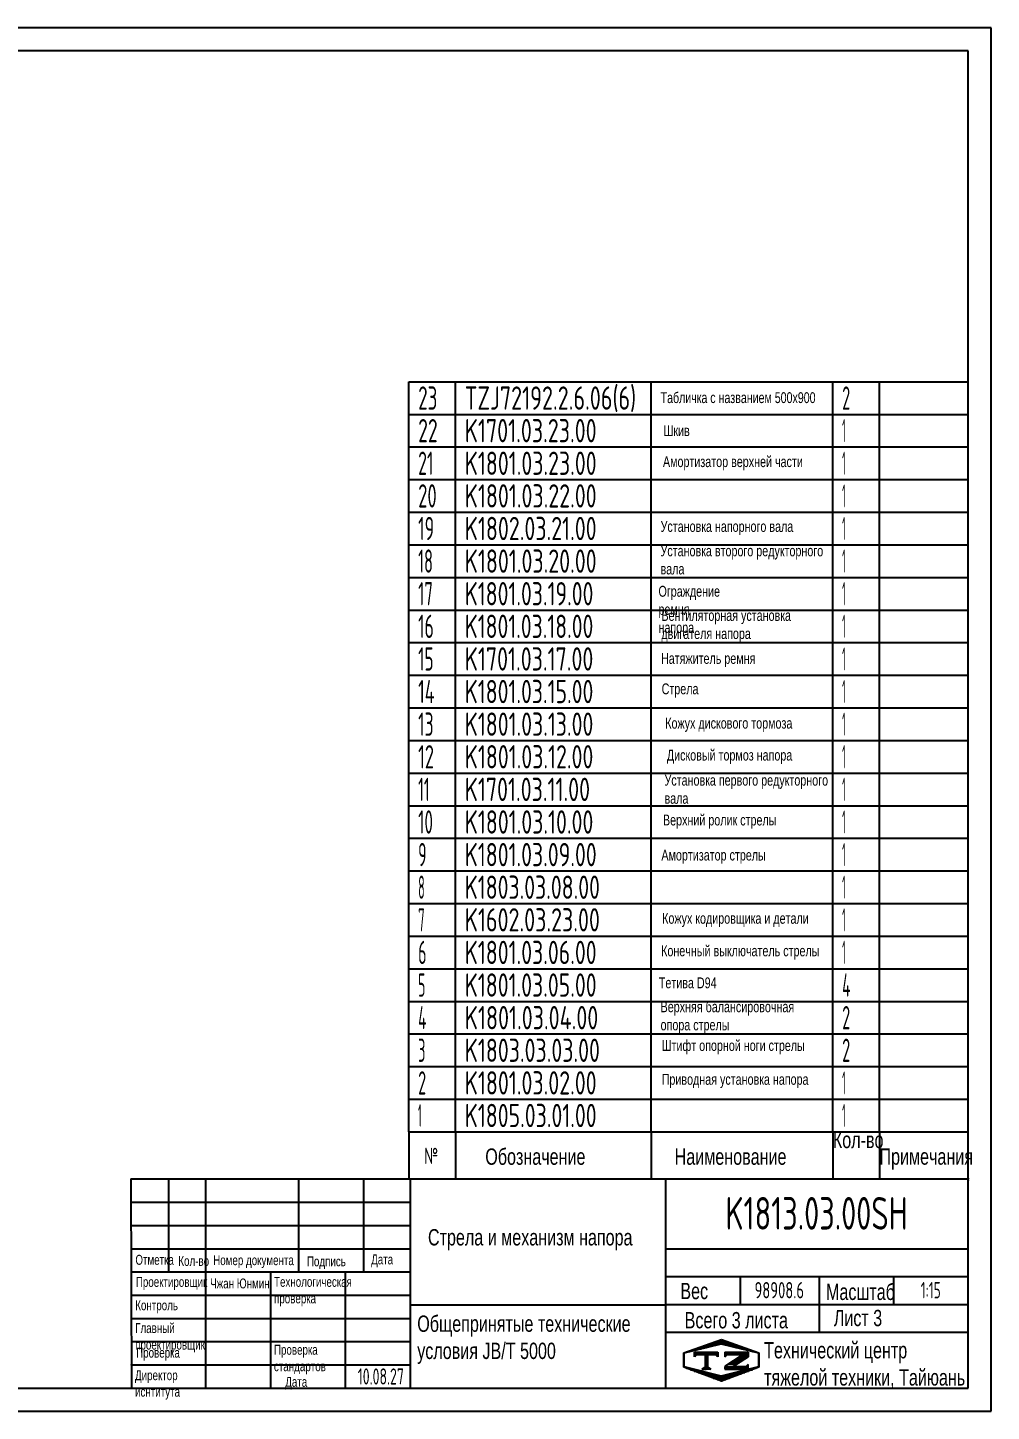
# Model space of a CAD drawing. Header units: millimetres. Extents: x 0 to 6300, y 0 to 4455.
# Drawn here: x 3198 to 6300, y 0 to 4455 of the extents above; entities that cross this region are included whole.
import ezdxf
from ezdxf.enums import TextEntityAlignment as Align

# ---------------------------------------------------------------- set-up
doc = ezdxf.new("R2010")
doc.units = ezdxf.units.MM
doc.header["$LTSCALE"] = 150
for name, color, linetype in [('01', 7, 'Continuous'), ('02', 1, 'Continuous'), ('11', 3, 'Continuous'), ('THICK', 7, 'Continuous')]:
    doc.layers.add(name, color=color, linetype=linetype)
doc.styles.get("Standard").update_dxf_attribs({"font": 'isocp', "width": 0.707, "bigfont": 'intecad.shx'})

# ---------------------------------------------------------------- blocks, each defined once
blk = doc.blocks.new('*U50')
at = {"layer": '01'}
for points in [[(415, 292), (25, 292)], [(415, 5), (415, 292)], [(25, 5), (415, 5)]]:
    blk.add_lwpolyline(points, dxfattribs=at)
at = {"layer": '02'}
for points in [[(420, 297), (0, 297)], [(420, 0), (420, 297)], [(0, 0), (420, 0)]]:
    blk.add_lwpolyline(points, dxfattribs=at)
blk = doc.blocks.new('*U53')
at = {"layer": '01'}
for p, q in [((0, -105), (0, 0)), ((1800, -105), (1800, 0))]:
    blk.add_line(p, q, dxfattribs=at)
at = {"layer": '02'}
for p, q in [((0, 0), (150, 0)), ((150, -105), (150, 0)), ((150, 0), (780, 0)), ((780, -105), (780, 0)), ((780, 0), (1365, 0)), ((1365, -105), (1365, 0)), ((1365, 0), (1515, 0)), ((1515, -105), (1515, 0)), ((1515, 0), (1800, 0))]:
    blk.add_line(p, q, dxfattribs=at)
blk = doc.blocks.new('*U54')
at = {"layer": '01'}
for p, q in [((0, -105), (0, 0)), ((1800, -105), (1800, 0))]:
    blk.add_line(p, q, dxfattribs=at)
at = {"layer": '02'}
for p, q in [((0, 0), (150, 0)), ((150, -105), (150, 0)), ((150, 0), (780, 0)), ((780, -105), (780, 0)), ((780, 0), (1365, 0)), ((1365, -105), (1365, 0)), ((1365, 0), (1515, 0)), ((1515, -105), (1515, 0)), ((1515, 0), (1800, 0))]:
    blk.add_line(p, q, dxfattribs=at)
blk = doc.blocks.new('*U55')
at = {"layer": '01'}
for p, q in [((0, -105), (0, 0)), ((1800, -105), (1800, 0))]:
    blk.add_line(p, q, dxfattribs=at)
at = {"layer": '02'}
for p, q in [((0, 0), (150, 0)), ((150, -105), (150, 0)), ((150, 0), (780, 0)), ((780, -105), (780, 0)), ((780, 0), (1365, 0)), ((1365, -105), (1365, 0)), ((1365, 0), (1515, 0)), ((1515, -105), (1515, 0)), ((1515, 0), (1800, 0))]:
    blk.add_line(p, q, dxfattribs=at)
blk = doc.blocks.new('*U56')
at = {"layer": '01'}
for p, q in [((0, -105), (0, 0)), ((1800, -105), (1800, 0))]:
    blk.add_line(p, q, dxfattribs=at)
at = {"layer": '02'}
for p, q in [((0, 0), (150, 0)), ((150, -105), (150, 0)), ((150, 0), (780, 0)), ((780, -105), (780, 0)), ((780, 0), (1365, 0)), ((1365, -105), (1365, 0)), ((1365, 0), (1515, 0)), ((1515, -105), (1515, 0)), ((1515, 0), (1800, 0))]:
    blk.add_line(p, q, dxfattribs=at)
blk = doc.blocks.new('*U57')
at = {"layer": '01'}
for p, q in [((0, -105), (0, 0)), ((1800, -105), (1800, 0))]:
    blk.add_line(p, q, dxfattribs=at)
at = {"layer": '02'}
for p, q in [((0, 0), (150, 0)), ((150, -105), (150, 0)), ((150, 0), (780, 0)), ((780, -105), (780, 0)), ((780, 0), (1365, 0)), ((1365, -105), (1365, 0)), ((1365, 0), (1515, 0)), ((1515, -105), (1515, 0)), ((1515, 0), (1800, 0))]:
    blk.add_line(p, q, dxfattribs=at)
blk = doc.blocks.new('*U58')
at = {"layer": '01'}
for p, q in [((0, -105), (0, 0)), ((1800, -105), (1800, 0))]:
    blk.add_line(p, q, dxfattribs=at)
at = {"layer": '02'}
for p, q in [((0, 0), (150, 0)), ((150, -105), (150, 0)), ((150, 0), (780, 0)), ((780, -105), (780, 0)), ((780, 0), (1365, 0)), ((1365, -105), (1365, 0)), ((1365, 0), (1515, 0)), ((1515, -105), (1515, 0)), ((1515, 0), (1800, 0))]:
    blk.add_line(p, q, dxfattribs=at)
blk = doc.blocks.new('*U59')
at = {"layer": '01'}
for p, q in [((0, -105), (0, 0)), ((1800, -105), (1800, 0))]:
    blk.add_line(p, q, dxfattribs=at)
at = {"layer": '02'}
for p, q in [((0, 0), (150, 0)), ((150, -105), (150, 0)), ((150, 0), (780, 0)), ((780, -105), (780, 0)), ((780, 0), (1365, 0)), ((1365, -105), (1365, 0)), ((1365, 0), (1515, 0)), ((1515, -105), (1515, 0)), ((1515, 0), (1800, 0))]:
    blk.add_line(p, q, dxfattribs=at)
blk = doc.blocks.new('*U60')
at = {"layer": '01'}
for p, q in [((0, -105), (0, 0)), ((1800, -105), (1800, 0))]:
    blk.add_line(p, q, dxfattribs=at)
at = {"layer": '02'}
for p, q in [((0, 0), (150, 0)), ((150, -105), (150, 0)), ((150, 0), (780, 0)), ((780, -105), (780, 0)), ((780, 0), (1365, 0)), ((1365, -105), (1365, 0)), ((1365, 0), (1515, 0)), ((1515, -105), (1515, 0)), ((1515, 0), (1800, 0))]:
    blk.add_line(p, q, dxfattribs=at)
blk = doc.blocks.new('*U61')
at = {"layer": '01'}
for p, q in [((0, -105), (0, 0)), ((1800, -105), (1800, 0))]:
    blk.add_line(p, q, dxfattribs=at)
at = {"layer": '02'}
for p, q in [((0, 0), (150, 0)), ((150, -105), (150, 0)), ((150, 0), (780, 0)), ((780, -105), (780, 0)), ((780, 0), (1365, 0)), ((1365, -105), (1365, 0)), ((1365, 0), (1515, 0)), ((1515, -105), (1515, 0)), ((1515, 0), (1800, 0))]:
    blk.add_line(p, q, dxfattribs=at)
blk = doc.blocks.new('*U62')
at = {"layer": '01'}
for p, q in [((0, -105), (0, 0)), ((1800, -105), (1800, 0))]:
    blk.add_line(p, q, dxfattribs=at)
at = {"layer": '02'}
for p, q in [((0, 0), (150, 0)), ((150, -105), (150, 0)), ((150, 0), (780, 0)), ((780, -105), (780, 0)), ((780, 0), (1365, 0)), ((1365, -105), (1365, 0)), ((1365, 0), (1515, 0)), ((1515, -105), (1515, 0)), ((1515, 0), (1800, 0))]:
    blk.add_line(p, q, dxfattribs=at)
blk = doc.blocks.new('*U63')
at = {"layer": '01'}
for p, q in [((0, -105), (0, 0)), ((1800, -105), (1800, 0))]:
    blk.add_line(p, q, dxfattribs=at)
at = {"layer": '02'}
for p, q in [((0, 0), (150, 0)), ((150, -105), (150, 0)), ((150, 0), (780, 0)), ((780, -105), (780, 0)), ((780, 0), (1365, 0)), ((1365, -105), (1365, 0)), ((1365, 0), (1515, 0)), ((1515, -105), (1515, 0)), ((1515, 0), (1800, 0))]:
    blk.add_line(p, q, dxfattribs=at)
blk = doc.blocks.new('*U64')
at = {"layer": '01'}
for p, q in [((0, -105), (0, 0)), ((1800, -105), (1800, 0))]:
    blk.add_line(p, q, dxfattribs=at)
at = {"layer": '02'}
for p, q in [((0, 0), (150, 0)), ((150, -105), (150, 0)), ((150, 0), (780, 0)), ((780, -105), (780, 0)), ((780, 0), (1365, 0)), ((1365, -105), (1365, 0)), ((1365, 0), (1515, 0)), ((1515, -105), (1515, 0)), ((1515, 0), (1800, 0))]:
    blk.add_line(p, q, dxfattribs=at)
blk = doc.blocks.new('*U65')
at = {"layer": '01'}
for p, q in [((0, -105), (0, 0)), ((1800, -105), (1800, 0))]:
    blk.add_line(p, q, dxfattribs=at)
at = {"layer": '02'}
for p, q in [((0, 0), (150, 0)), ((150, -105), (150, 0)), ((150, 0), (780, 0)), ((780, -105), (780, 0)), ((780, 0), (1365, 0)), ((1365, -105), (1365, 0)), ((1365, 0), (1515, 0)), ((1515, -105), (1515, 0)), ((1515, 0), (1800, 0))]:
    blk.add_line(p, q, dxfattribs=at)
blk = doc.blocks.new('*U66')
at = {"layer": '01'}
for p, q in [((0, -105), (0, 0)), ((1800, -105), (1800, 0))]:
    blk.add_line(p, q, dxfattribs=at)
at = {"layer": '02'}
for p, q in [((0, 0), (150, 0)), ((150, -105), (150, 0)), ((150, 0), (780, 0)), ((780, -105), (780, 0)), ((780, 0), (1365, 0)), ((1365, -105), (1365, 0)), ((1365, 0), (1515, 0)), ((1515, -105), (1515, 0)), ((1515, 0), (1800, 0))]:
    blk.add_line(p, q, dxfattribs=at)
blk = doc.blocks.new('*U67')
at = {"layer": '01'}
for p, q in [((0, -105), (0, 0)), ((1800, -105), (1800, 0))]:
    blk.add_line(p, q, dxfattribs=at)
at = {"layer": '02'}
for p, q in [((0, 0), (150, 0)), ((150, -105), (150, 0)), ((150, 0), (780, 0)), ((780, -105), (780, 0)), ((780, 0), (1365, 0)), ((1365, -105), (1365, 0)), ((1365, 0), (1515, 0)), ((1515, -105), (1515, 0)), ((1515, 0), (1800, 0))]:
    blk.add_line(p, q, dxfattribs=at)
blk = doc.blocks.new('*U68')
at = {"layer": '01'}
for p, q in [((0, -105), (0, 0)), ((1800, -105), (1800, 0))]:
    blk.add_line(p, q, dxfattribs=at)
at = {"layer": '02'}
for p, q in [((0, 0), (150, 0)), ((150, -105), (150, 0)), ((150, 0), (780, 0)), ((780, -105), (780, 0)), ((780, 0), (1365, 0)), ((1365, -105), (1365, 0)), ((1365, 0), (1515, 0)), ((1515, -105), (1515, 0)), ((1515, 0), (1800, 0))]:
    blk.add_line(p, q, dxfattribs=at)
blk = doc.blocks.new('*U69')
at = {"layer": '01'}
for p, q in [((0, -105), (0, 0)), ((1800, -105), (1800, 0))]:
    blk.add_line(p, q, dxfattribs=at)
at = {"layer": '02'}
for p, q in [((0, 0), (150, 0)), ((150, -105), (150, 0)), ((150, 0), (780, 0)), ((780, -105), (780, 0)), ((780, 0), (1365, 0)), ((1365, -105), (1365, 0)), ((1365, 0), (1515, 0)), ((1515, -105), (1515, 0)), ((1515, 0), (1800, 0))]:
    blk.add_line(p, q, dxfattribs=at)
blk = doc.blocks.new('*U70')
at = {"layer": '01'}
for p, q in [((0, -105), (0, 0)), ((1800, -105), (1800, 0))]:
    blk.add_line(p, q, dxfattribs=at)
at = {"layer": '02'}
for p, q in [((0, 0), (150, 0)), ((150, -105), (150, 0)), ((150, 0), (780, 0)), ((780, -105), (780, 0)), ((780, 0), (1365, 0)), ((1365, -105), (1365, 0)), ((1365, 0), (1515, 0)), ((1515, -105), (1515, 0)), ((1515, 0), (1800, 0))]:
    blk.add_line(p, q, dxfattribs=at)
blk = doc.blocks.new('*U71')
at = {"layer": '01'}
for p, q in [((0, -105), (0, 0)), ((1800, -105), (1800, 0))]:
    blk.add_line(p, q, dxfattribs=at)
at = {"layer": '02'}
for p, q in [((0, 0), (150, 0)), ((150, -105), (150, 0)), ((150, 0), (780, 0)), ((780, -105), (780, 0)), ((780, 0), (1365, 0)), ((1365, -105), (1365, 0)), ((1365, 0), (1515, 0)), ((1515, -105), (1515, 0)), ((1515, 0), (1800, 0))]:
    blk.add_line(p, q, dxfattribs=at)
blk = doc.blocks.new('*U72')
at = {"layer": '01'}
for p, q in [((0, -105), (0, 0)), ((1800, -105), (1800, 0))]:
    blk.add_line(p, q, dxfattribs=at)
at = {"layer": '02'}
for p, q in [((0, 0), (150, 0)), ((150, -105), (150, 0)), ((150, 0), (780, 0)), ((780, -105), (780, 0)), ((780, 0), (1365, 0)), ((1365, -105), (1365, 0)), ((1365, 0), (1515, 0)), ((1515, -105), (1515, 0)), ((1515, 0), (1800, 0))]:
    blk.add_line(p, q, dxfattribs=at)
blk = doc.blocks.new('*U73')
at = {"layer": '01'}
for p, q in [((0, -105), (0, 0)), ((1800, -105), (1800, 0))]:
    blk.add_line(p, q, dxfattribs=at)
at = {"layer": '02'}
for p, q in [((0, 0), (150, 0)), ((150, -105), (150, 0)), ((150, 0), (780, 0)), ((780, -105), (780, 0)), ((780, 0), (1365, 0)), ((1365, -105), (1365, 0)), ((1365, 0), (1515, 0)), ((1515, -105), (1515, 0)), ((1515, 0), (1800, 0))]:
    blk.add_line(p, q, dxfattribs=at)
blk = doc.blocks.new('*U74')
at = {"layer": '01'}
for p, q in [((0, -105), (0, 0)), ((1800, -105), (1800, 0))]:
    blk.add_line(p, q, dxfattribs=at)
at = {"layer": '02'}
for p, q in [((0, 0), (150, 0)), ((150, -105), (150, 0)), ((150, 0), (780, 0)), ((780, -105), (780, 0)), ((780, 0), (1365, 0)), ((1365, -105), (1365, 0)), ((1365, 0), (1515, 0)), ((1515, -105), (1515, 0)), ((1515, 0), (1800, 0))]:
    blk.add_line(p, q, dxfattribs=at)
blk = doc.blocks.new('*U75')
at = {"layer": '01'}
for p, q in [((0, -105), (0, 0)), ((0, 0), (150, 0)), ((150, 0), (780, 0)), ((780, 0), (1365, 0)), ((1365, 0), (1515, 0)), ((1515, 0), (1800, 0)), ((1800, -105), (1800, 0))]:
    blk.add_line(p, q, dxfattribs=at)
at = {"layer": '02'}
for p, q in [((150, -105), (150, 0)), ((780, -105), (780, 0)), ((1365, -105), (1365, 0)), ((1515, -105), (1515, 0))]:
    blk.add_line(p, q, dxfattribs=at)
blk = doc.blocks.new('*X79')
at = {"color": 0}
for p, q in [((127.06, 7.8), (132.06, 7.8)), ((127.06, 7.5), (132.06, 7.5)), ((127.06, 7.2), (127.32, 7.2)), ((128.77, 6), (130.57, 6)), ((129.23, 6.3), (131.04, 6.3)), ((129.7, 6.6), (131.51, 6.6)), ((130.16, 6.9), (131.98, 6.9)), ((130.62, 7.2), (132.06, 7.2)), ((127.84, 5.4), (129.64, 5.4)), ((128.3, 5.7), (130.1, 5.7))]:
    blk.add_line(p, q, dxfattribs=at)
blk = doc.blocks.new('*X80')
at = {"color": 0}
for p, q in [((127.06, 4.8), (132.06, 4.8)), ((127.06, 4.5), (132.06, 4.5)), ((131.84, 5.1), (132.06, 5.1))]:
    blk.add_line(p, q, dxfattribs=at)
blk = doc.blocks.new('*X78')
at = {"color": 0}
for p, q in [((122.34, 4.5), (123.72, 4.5)), ((122.82, 4.8), (123.24, 4.8))]:
    blk.add_line(p, q, dxfattribs=at)
blk = doc.blocks.new('*X77')
at = {"color": 0}
for p, q in [((120.53, 7.8), (125.53, 7.8)), ((120.53, 7.5), (125.53, 7.5)), ((120.53, 7.2), (120.79, 7.2)), ((125.27, 7.2), (125.53, 7.2))]:
    blk.add_line(p, q, dxfattribs=at)
blk = doc.blocks.new('*X76')
at = {"color": 0}
for p, q in [((121.52, 9), (123.12, 9)), ((122.38, 9.3), (124.32, 9.3)), ((123.24, 9.6), (125.52, 9.6)), ((124.1, 9.9), (128.52, 9.9)), ((124.97, 10.2), (127.67, 10.2)), ((125.83, 10.5), (126.82, 10.5)), ((127.02, 9.6), (129.37, 9.6)), ((128.22, 9.3), (130.22, 9.3)), ((129.42, 9), (131.07, 9)), ((118.22, 7.8), (118.32, 7.8)), ((118.22, 7.5), (118.27, 7.5)), ((118.22, 7.2), (118.27, 7.2)), ((118.22, 6.9), (118.27, 6.9)), ((118.22, 6.6), (118.27, 6.6)), ((118.22, 6.3), (118.27, 6.3)), ((118.22, 6), (118.27, 6)), ((118.94, 8.1), (119.52, 8.1)), ((119.8, 8.4), (120.72, 8.4)), ((120.66, 8.7), (121.92, 8.7)), ((130.62, 8.7), (131.92, 8.7)), ((131.82, 8.4), (132.77, 8.4)), ((133.02, 8.1), (133.62, 8.1)), ((134.22, 7.8), (134.32, 7.8)), ((134.27, 7.5), (134.32, 7.5)), ((134.27, 7.2), (134.32, 7.2)), ((134.27, 6.9), (134.32, 6.9)), ((134.27, 6.6), (134.32, 6.6)), ((134.27, 6.3), (134.32, 6.3)), ((134.27, 6), (134.32, 6)), ((118.22, 5.7), (118.27, 5.7)), ((118.22, 5.4), (118.27, 5.4)), ((118.22, 5.1), (118.27, 5.1)), ((118.22, 4.8), (118.27, 4.8)), ((118.79, 4.5), (119.42, 4.5)), ((119.61, 4.2), (120.62, 4.2)), ((120.43, 3.9), (121.82, 3.9)), ((121.26, 3.6), (123.02, 3.6)), ((122.08, 3.3), (124.22, 3.3)), ((122.91, 3), (125.42, 3)), ((127.12, 3), (129.7, 3)), ((128.32, 3.3), (130.51, 3.3)), ((129.52, 3.6), (131.32, 3.6)), ((130.72, 3.9), (132.14, 3.9)), ((131.92, 4.2), (132.95, 4.2)), ((133.12, 4.5), (133.76, 4.5)), ((134.27, 5.7), (134.32, 5.7)), ((134.27, 5.4), (134.32, 5.4)), ((134.27, 5.1), (134.32, 5.1)), ((134.27, 4.8), (134.32, 4.8)), ((123.73, 2.7), (128.89, 2.7)), ((124.55, 2.4), (128.07, 2.4)), ((125.38, 2.1), (127.26, 2.1)), ((126.2, 1.8), (126.45, 1.8))]:
    blk.add_line(p, q, dxfattribs=at)

msp = doc.modelspace()

# ---------------------------------------------------------------- linework, layer by layer
at = {"layer": '01'}
for p, q in [((4425, 900), (6225, 900)), ((4425, 900), (4425, 748.1)), ((4575, 900), (4575, 748.1)), ((5205, 900), (5205, 748.1)), ((5790, 900), (5790, 748.1)), ((5940, 900), (5940, 748.1))]:
    msp.add_line(p, q, dxfattribs=at)
for p in [(6225, 750), (6225, 744.8)]:
    msp.add_point(p, dxfattribs=at)
at = {"layer": 'THICK'}
for p, q in [((3530.6, 748.1), (3532.6, 75)), ((3530.6, 748.1), (6225, 748.1)), ((3652.2, 747.8), (3652.2, 748.1)), ((3652.3, 448.9), (3652.3, 748.1)), ((3771.9, 75), (3771.9, 748.1)), ((4071.1, 448.9), (4071.1, 748.1)), ((4280.5, 448.9), (4280.5, 748.1)), ((4430.1, 75), (4430.1, 748.1)), ((5252.8, 75), (5252.8, 748.1)), ((6225, 75), (6225, 748.1)), ((3532.6, 523.7), (4430.1, 523.7)), ((5252.8, 523.7), (6225, 523.7)), ((3532.6, 448.9), (4430.1, 448.9)), ((3981.3, 75), (3981.3, 448.9)), ((4220.7, 75), (4220.7, 448.9)), ((5252.8, 434), (6225, 434)), ((5492.1, 344.2), (5492.1, 434)), ((5746.4, 254.5), (5746.4, 434)), ((5985.7, 344.2), (5985.7, 434)), ((4430.1, 342.9), (5252.8, 342.9)), ((5252.8, 344.2), (6225, 344.2)), ((5252.8, 254.5), (6225, 254.5)), ((3532.6, 75), (6225, 75))]:
    msp.add_line(p, q, dxfattribs=at)
at = {"layer": 'THICK', "color": 3}
for p, q in [((3532.6, 673.3), (4430.1, 673.3)), ((3532.6, 598.5), (4430.1, 598.5)), ((3532.6, 374.2), (4430.1, 374.2)), ((3532.6, 299.4), (4430.1, 299.4)), ((3532.6, 224.6), (4430.1, 224.6)), ((5310.4, 188.8), (5431.6, 231)), ((5431.6, 231), (5551.3, 188.8)), ((5310.4, 141.7), (5310.4, 188.8)), ((5311.2, 187.8), (5430.8, 217.7)), ((5311.2, 142.9), (5311.2, 187.8)), ((5344.9, 175.2), (5344.9, 190.2)), ((5344.9, 190.2), (5419.7, 190.2)), ((5352.4, 182.7), (5344.9, 175.2)), ((5412.3, 182.7), (5352.4, 182.7)), ((5379.1, 182.8), (5379.1, 141.7)), ((5382.3, 182.8), (5382.3, 141.7)), ((5386.1, 182.8), (5386.1, 141.7)), ((5419.7, 175.2), (5412.3, 182.7)), ((5419.7, 190.2), (5419.7, 175.2)), ((5430.8, 217.7), (5550.5, 187.8)), ((5442.6, 190.2), (5442.6, 175.2)), ((5442.6, 190.2), (5517.4, 190.2)), ((5442.6, 175.2), (5450.1, 182.7)), ((5501.5, 182.7), (5442.6, 144.6)), ((5450.1, 182.7), (5501.5, 182.7)), ((5517.4, 190.2), (5517.4, 175.2)), ((5550.5, 187.8), (5550.5, 142.9)), ((5551.3, 188.8), (5551.3, 141.7)), ((3532.6, 149.8), (4430.1, 149.8)), ((5431.6, 97.6), (5310.4, 141.7)), ((5430.8, 113), (5311.2, 142.9)), ((5382.3, 145.1), (5367.8, 136)), ((5367.8, 136), (5382.3, 136)), ((5382.3, 145.1), (5396.8, 136)), ((5396.8, 136), (5382.3, 136)), ((5550.5, 142.9), (5430.8, 113)), ((5551.3, 141.7), (5431.6, 97.6)), ((5442.6, 144.6), (5442.6, 136)), ((5442.6, 136), (5517.4, 136)), ((5479.1, 150.8), (5467.7, 143.5)), ((5509.9, 143.5), (5467.7, 143.5)), ((5517.4, 175.3), (5479.1, 150.8)), ((5517.4, 151), (5509.9, 143.5)), ((5517.4, 136), (5517.4, 151))]:
    msp.add_line(p, q, dxfattribs=at)
for p in [(3532.6, 149.8), (3532.6, 75)]:
    msp.add_point(p, dxfattribs=at)

# ---------------------------------------------------------------- block references
at = {"layer": '01', "xscale": 15, "yscale": 15, "zscale": 15}
msp.add_blockref('*U50', (0, 0), dxfattribs=at)
at = {"layer": '01'}
for name, p in [('*U75', (4425, 3315)), ('*U74', (4425, 3210)), ('*U73', (4425, 3105)), ('*U72', (4425, 3000)), ('*U71', (4425, 2895)), ('*U70', (4425, 2790)), ('*U69', (4425, 2685)), ('*U68', (4425, 2580)), ('*U67', (4425, 2475)), ('*U66', (4425, 2370)), ('*U65', (4425, 2265)), ('*U64', (4425, 2160)), ('*U63', (4425, 2055)), ('*U62', (4425, 1950)), ('*U61', (4425, 1845)), ('*U60', (4425, 1740)), ('*U59', (4425, 1635)), ('*U58', (4425, 1530)), ('*U57', (4425, 1425)), ('*U56', (4425, 1320)), ('*U55', (4425, 1215)), ('*U54', (4425, 1110)), ('*U53', (4425, 1005))]:
    msp.add_blockref(name, p, dxfattribs=at)
at = {"layer": 'THICK', "color": 3, "xscale": 14.95768940112811, "yscale": 14.95768940112748, "zscale": 14.9576894011279}
for name in ['*X76', '*X77', '*X79', '*X78', '*X80']:
    msp.add_blockref(name, (3542.1, 71.3), dxfattribs=at)

# ---------------------------------------------------------------- texts
at = {"layer": '01', "attachment_point": 1}
for s, insert, char_height in [('{\\fArial|b0|i0|c204|p34;\\W0.7;\\C3;Табличка с названием 500х900}', (5235.4, 3281.3), 35), ('{\\fArial|b0|i0|c204|p34;\\C3;Шкив}', (5244.9, 3174.9), 35), ('{\\fArial|b0|i0|c204|p34;\\C3;Амортизатор верхней части}', (5243, 3075.2), 35), ('{\\fArial|b0|i0|c204|p34;\\C3;Установка напорного вала}', (5235.4, 2866.6), 35), ('{\\fArial|b0|i0|c204|p34;\\C3;Установка второго редукторного\\Pвала}', (5235.2, 2788), 35), ('{\\fArial|b0|i0|c204|p34;\\C3;Вентиляторная установка\\Pдвигателя напора}', (5238, 2580), 35), ('{\\fArial|b0|i0|c204|p34;\\C3;Натяжитель ремня}', (5236.6, 2441.7), 35), ('{\\fArial|b0|i0|c204|p34;\\C3;Стрела}', (5238.8, 2343.6), 35), ('{\\fArial|b0|i0|c204|p34;\\C3;Кожух дискового тормоза}', (5250.5, 2233.2), 35), ('{\\fArial|b0|i0|c204|p34;\\C3;Дисковый тормоз напора}', (5255.5, 2130.3), 35), ('{\\fArial|b0|i0|c204|p34;\\C3;Установка первого редукторного\\Pвала}', (5248, 2049.6), 35), ('{\\fArial|b0|i0|c204|p34;\\C3;Верхний ролик стрелы}', (5243, 1921.4), 35), ('{\\fArial|b0|i0|c204|p34;\\C3;Амортизатор стрелы}', (5238, 1808.5), 35), ('{\\fArial|b0|i0|c204|p34;\\C3;Кожух кодировщика и детали}', (5240.5, 1604.9), 35), ('{\\fArial|b0|i0|c204|p34;\\C3;Конечный выключатель стрелы}', (5237.2, 1500.1), 35), ('{\\fArial|b0|i0|c204|p34;\\C3;Тетива \\fArial|b0|i0|c0|p34;D94}', (5229.7, 1397.1), 35), ('{\\fArial|b0|i0|c204|p34;\\C3;Верхняя балансировочная\\Pопора стрелы}', (5235.4, 1320), 35), ('{\\fArial|b0|i0|c204|p34;\\C3;Штифт опорной ноги стрелы}', (5238.9, 1195.4), 35), ('{\\fArial|b0|i0|c204|p34;\\C3;Приводная установка напора}', (5238.9, 1086.4), 35), ('{\\fArial|b0|i0|c204|p34;Кол-во}', (5790, 900), 52.5), ('{\\fArial|b0|i0|c204|p34;Обозначение}', (4671.1, 846.3), 52.5), ('{\\fArial|b0|i0|c204|p34;Наименование}', (5280.7, 846.3), 52.5), ('{\\fArial|b0|i0|c204|p34;\\C3;Стрела и механизм напора}', (4486.6, 586.6), 52.5), ('{\\fArial|b0|i0|c204|p34;Отметка}', (3544.8, 503.8), 31.894), ('{\\fArial|b0|i0|c204|p34;Кол-во}', (3683.1, 500.1), 31.894), ('{\\fArial|b0|i0|c204|p34;Номер документа}', (3795.2, 502.6), 31.894), ('{\\fArial|b0|i0|c204|p34;Подпись}', (4096.9, 498.9), 31.894), ('{\\fArial|b0|i0|c204|p34;Дата}', (4303.7, 505), 31.894), ('{\\fArial|b0|i0|c204|p34;Проектировщик}', (3546.2, 432.6), 31.894), ('{\\fArial|b0|i0|c204|p34;\\C3;Чжан Юнмин}', (3785.4, 427.7), 31.894), ('{\\fArial|b0|i0|c204|p34;Технологическая\\Pпроверка}', (3991.1, 432.8), 31.894), ('{\\fArial|b0|i0|c204|p34;Вес}', (5299, 413.7), 52.5), ('{\\fArial|b0|i0|c204|p34;Масштаб}', (5767.9, 411), 52.5), ('{\\fArial|b0|i0|c204|p34;Контроль}', (3544.4, 357.4), 31.894), ('{\\fArial|b0|i0|c204|p34;Общепринятые технические\\Pусловия \\fArial|b0|i0|c0|p34;JB/T 5000}', (4452.1, 308.5), 52.5), ('{\\fArial|b0|i0|c204|p34;Всего 3 листа}', (5312.9, 319.7), 52.5), ('{\\fArial|b0|i0|c204|p34;Лист 3}', (5792.8, 326.7), 52.5), ('{\\fArial|b0|i0|c204|p34;Главный\\Pпроектировщик}', (3544.1, 284), 31.894), ('{\\fArial|b0|i0|c204|p34;Технический центр\\Pтяжелой техники, Тайюань}', (5568.7, 223), 52.5), ('{\\fArial|b0|i0|c204|p34;Проверка}', (3547.2, 204.7), 31.894), ('{\\fArial|b0|i0|c204|p34;Проверка\\Pстандартов}', (3990.8, 214.2), 31.894), ('{\\fArial|b0|i0|c204|p34;Директор\\Pиснтитута}', (3543.6, 132.2), 31.894), ('{\\fArial|b0|i0|c204|p34;Дата}', (4027.1, 110.9), 31.894)]:
    msp.add_mtext(s, dxfattribs=dict(at, insert=insert, char_height=char_height))
for s, insert, char_height, width in [('{\\fArial|b0|i0|c204|p34;\\C3;Ограждение ремня напора}', (5228.6, 2657.8), 35, 2.512), ('{\\Fisocp,intecad|c204;№}', (4474.6, 848.6), 52.5, 1.974), ('{\\fArial|b0|i0|c204|p34;Примечания}', (5940, 846.6), 52.5, 6.952)]:
    msp.add_mtext(s, dxfattribs=dict(at, insert=insert, char_height=char_height, width=width))
at = {"layer": '11'}
for s, height, width, p, p2 in [('23', 75, 0.638783, (4455, 3225), (4516.9, 3225)), ('TZJ72192.2.6.06(6)', 75, 0.696951, (4605, 3225), (5156.6, 3225)), ('2', 75, 0.562593, (5820, 3225), (5845.7, 3225)), ('22', 75, 0.639754, (4455, 3120), (4517.9, 3120)), ('K1701.03.23.00', 75, 0.693997, (4605, 3120), (5029.5, 3120)), ('1', 75, 0.404, (5820, 3120), (5830.6, 3120)), ('21', 75, 0.623098, (4455, 3015), (4504.1, 3015)), ('K1801.03.23.00', 75, 0.693997, (4605, 3015), (5029.5, 3015)), ('1', 75, 0.404, (5820, 3015), (5830.6, 3015)), ('20', 75, 0.636567, (4455, 2910), (4514.7, 2910)), ('K1801.03.22.00', 75, 0.693997, (4605, 2910), (5029.5, 2910)), ('1', 75, 0.404, (5820, 2910), (5830.6, 2910)), ('19', 75, 0.612447, (4455, 2805), (4506.5, 2805)), ('K1802.03.21.00', 75, 0.693997, (4605, 2805), (5029.5, 2805)), ('1', 75, 0.404, (5820, 2805), (5830.6, 2805)), ('18', 75, 0.606, (4455, 2700), (4502.7, 2700)), ('K1801.03.20.00', 75, 0.693997, (4605, 2700), (5029.5, 2700)), ('1', 75, 0.404, (5820, 2700), (5830.6, 2700)), ('17', 75, 0.606, (4455, 2595), (4502.7, 2595)), ('K1801.03.19.00', 75, 0.693676, (4605, 2595), (5019.1, 2595)), ('1', 75, 0.404, (5820, 2595), (5830.6, 2595)), ('16', 75, 0.610556, (4455, 2490), (4505.4, 2490)), ('K1801.03.18.00', 75, 0.69367, (4605, 2490), (5018.9, 2490)), ('1', 75, 0.404, (5820, 2490), (5830.6, 2490)), ('15', 75, 0.609833, (4455, 2385), (4504.9, 2385)), ('K1701.03.17.00', 75, 0.69367, (4605, 2385), (5018.9, 2385)), ('1', 75, 0.404, (5820, 2385), (5830.6, 2385)), ('14', 75, 0.614783, (4455, 2280), (4508, 2280)), ('K1801.03.15.00', 75, 0.69367, (4605, 2280), (5018.9, 2280)), ('1', 75, 0.404, (5820, 2280), (5830.6, 2280)), ('13', 75, 0.609833, (4455, 2175), (4504.9, 2175)), ('K1801.03.13.00', 75, 0.69367, (4605, 2175), (5018.9, 2175)), ('1', 75, 0.404, (5820, 2175), (5830.6, 2175)), ('12', 75, 0.611465, (4455, 2070), (4505.9, 2070)), ('K1801.03.12.00', 75, 0.69367, (4605, 2070), (5018.9, 2070)), ('1', 75, 0.404, (5820, 2070), (5830.6, 2070)), ('11', 75, 0.582235, (4455, 1965), (4492.1, 1965)), ('K1701.03.11.00', 75, 0.693326, (4605, 1965), (5008.3, 1965)), ('1', 75, 0.404, (5820, 1965), (5830.6, 1965)), ('10', 75, 0.606076, (4455, 1860), (4502.8, 1860)), ('K1801.03.10.00', 75, 0.69367, (4605, 1860), (5018.9, 1860)), ('1', 75, 0.404, (5820, 1860), (5830.6, 1860)), ('9', 75, 0.579528, (4455, 1755), (4482, 1755)), ('K1801.03.09.00', 75, 0.694003, (4605, 1755), (5029.7, 1755)), ('1', 75, 0.404, (5820, 1755), (5830.6, 1755)), ('8', 75, 0.514182, (4455, 1650), (4476.2, 1650)), ('K1803.03.08.00', 75, 0.694308, (4605, 1650), (5040.1, 1650)), ('1', 75, 0.404, (5820, 1650), (5830.6, 1650)), ('7', 75, 0.514182, (4455, 1545), (4476.2, 1545)), ('K1602.03.23.00', 75, 0.694308, (4605, 1545), (5040.1, 1545)), ('1', 75, 0.404, (5820, 1545), (5830.6, 1545)), ('6', 75, 0.600695, (4455, 1440), (4482, 1440)), ('K1801.03.06.00', 75, 0.693997, (4605, 1440), (5029.5, 1440)), ('1', 75, 0.404, (5820, 1440), (5830.6, 1440)), ('5', 75, 0.527686, (4455, 1335), (4478.4, 1335)), ('K1801.03.05.00', 75, 0.693997, (4605, 1335), (5029.5, 1335)), ('4', 75, 0.543846, (5820, 1335), (5846.5, 1335)), ('4', 75, 0.543846, (4455, 1230), (4481.5, 1230)), ('K1801.03.04.00', 75, 0.694154, (4605, 1230), (5034.8, 1230)), ('2', 75, 0.562593, (5820, 1230), (5845.7, 1230)), ('3', 75, 0.527686, (4455, 1125), (4478.4, 1125)), ('K1803.03.03.00', 75, 0.694308, (4605, 1125), (5040.1, 1125)), ('2', 75, 0.562593, (5820, 1125), (5845.7, 1125)), ('2', 75, 0.562593, (4455, 1020), (4480.7, 1020)), ('K1801.03.02.00', 75, 0.693997, (4605, 1020), (5029.5, 1020)), ('1', 75, 0.404, (5820, 1020), (5830.6, 1020)), ('1', 75, 0.404, (4455, 915), (4465.6, 915)), ('K1805.03.01.00', 75, 0.693997, (4605, 915), (5029.5, 915)), ('1', 75, 0.404, (5820, 915), (5830.6, 915)), ('K1813.03.00SH', 105, 0.693834, (5444.1, 585), (6030.9, 585)), ('98908.6', 52.5, 0.689019, (5537.8, 363.8), (5697.2, 363.8)), ('1:15', 52.5, 0.650931, (6072.7, 363.8), (6137.3, 363.8)), ('10.08.27', 52.09, 0.642055, (4260.4, 86.2), (4409.2, 86.2))]:
    msp.add_text(s, height=height, dxfattribs=dict(at, width=width)).set_placement(p, p2, align=Align.FIT)

doc.saveas('drawing.dxf')
